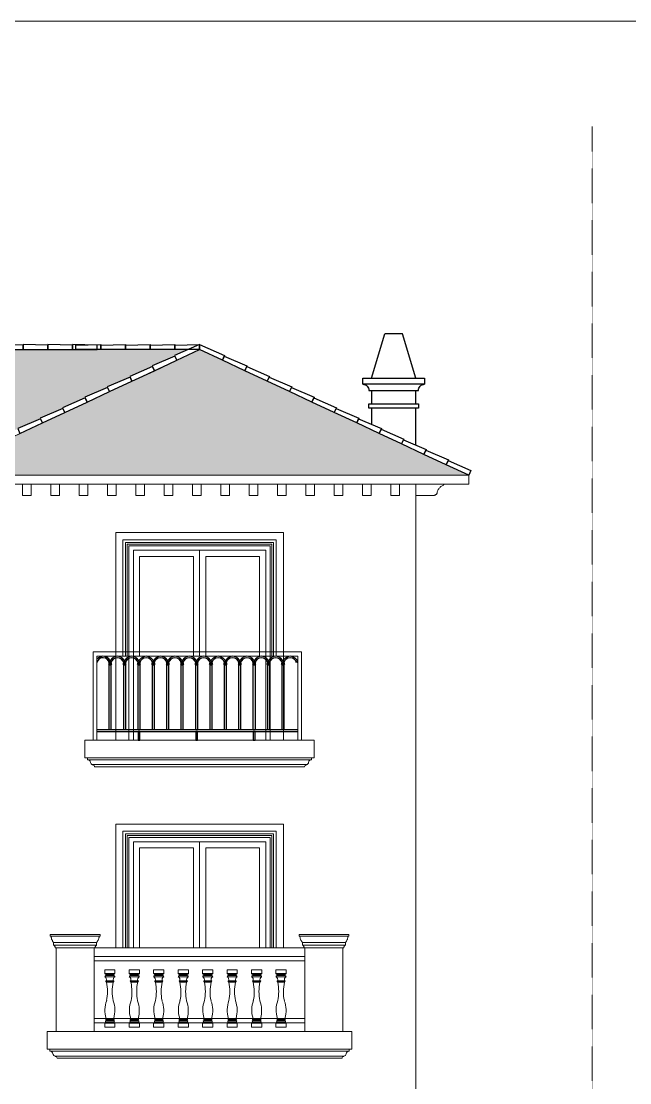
# Model space of a CAD drawing. Header units: millimetres. Extents: x 33748 to 451939, y -263262 to 62681.
# Drawn here: x 353805 to 360701, y -184127 to -172108 of the extents above; entities that cross this region are included whole.
import ezdxf

# ---------------------------------------------------------------- set-up
doc = ezdxf.new("R2010")
doc.units = ezdxf.units.MM
doc.linetypes.add('CENTER', pattern=[50.8, 31.75, -6.35, 6.35, -6.35])
doc.linetypes.add('HIDDEN', pattern=[0.375, 0.25, -0.125])
doc.layers.get('Defpoints').update_dxf_attribs({"color": 202, "lineweight": 13})
for name, color, linetype, lineweight in [('-DOOR', 137, 'Continuous', 9), ('-LINE1', 7, 'Continuous', 18), ('-RANH GIOI KHU DAT', 12, 'CENTER', 18), ('-WALL', 4, 'Continuous', 35)]:
    doc.layers.add(name, color=color, linetype=linetype, lineweight=lineweight)
for name, color, linetype in [('-HATCH CONCRETE', 54, 'Continuous'), ('1-NETMANH', 8, 'Continuous'), ('13. NET HATCH', 252, 'Continuous'), ('SOLO', 7, 'Continuous')]:
    doc.layers.add(name, color=color, linetype=linetype)

# ---------------------------------------------------------------- blocks, each defined once
blk = doc.blocks.new('cot lan can')
blk.add_line((-67, 1080), (-57, 1080))
for points in [[(-67, 1080), (-67, 1100), (497, 1100), (497, 1080), (-67, 1080)], [(-29, 1010), (-33, 1015), (-36, 1020), (-40, 1025), (-43, 1031), (-46, 1036), (-49, 1042), (-51, 1048), (-53, 1055), (-54, 1061), (-56, 1067), (-57, 1074), (-57, 1080)], [(-29, 980), (-29, 1010), (459, 1010), (459, 980)], [(-11, 956), (-12, 959), (-13, 962), (-14, 965), (-16, 967), (-18, 970), (-18, 971), (-19, 972), (-22, 974), (-24, 976), (-26, 978), (-29, 980), (459, 980), (456, 978), (454, 976), (452, 974), (449, 972), (448, 970), (446, 967), (444, 965), (443, 962), (442, 959), (441, 956), (440, 953), (440, 950), (430, 950)], [(487, 1080), (487, 1074), (486, 1067), (484, 1061), (483, 1055), (481, 1048), (479, 1042), (476, 1036), (473, 1031), (470, 1025), (466, 1020), (463, 1015), (459, 1010)], [(0, 950), (-10, 950), (-10, 953), (-11, 956)]]:
    blk.add_lwpolyline(points)
blk.add_lwpolyline([(430, 950), (430, 0), (0, 0), (0, 950)], close=True)
blk = doc.blocks.new('*U1083')
at = {"layer": '-LINE1', "lineweight": 20}
for p, q in [((97, 610), (97, 650)), ((163, 610), (97, 610)), ((163, 610), (213, 610)), ((163, 570), (99, 570)), ((163, 600), (113, 600)), ((114, 600), (114, 597)), ((163, 597), (115, 597)), ((163, 589), (115, 589)), ((115, 589), (115, 586)), ((163, 586), (115, 586)), ((163, 526), (115, 526)), ((163, 514), (115, 514)), ((163, 510), (117, 510)), ((163, 600), (197, 600)), ((163, 597), (195, 597)), ((163, 589), (195, 589)), ((163, 586), (195, 586)), ((163, 570), (211, 570)), ((163, 526), (195, 526)), ((163, 514), (195, 514)), ((163, 510), (193, 510)), ((195, 589), (195, 586)), ((196, 600), (196, 597)), ((213, 46), (97, 46)), ((97, 0), (97, 46)), ((97, 0), (163, 0)), ((199, 100), (113, 100)), ((199, 92), (113, 92)), ((199, 84), (113, 84)), ((199, 76), (113, 76)), ((199, 60), (113, 60)), ((197, 56), (113, 56)), ((114, 60), (114, 56)), ((163, 0), (213, 0)), ((196, 60), (196, 56)), ((213, 0), (213, 46))]:
    blk.add_line(p, q, dxfattribs=at)
blk.add_lwpolyline([(97, 650), (213, 650), (213, 610)], dxfattribs=at)
for centre, radius, start, end in [((113, 617), 16.8, 203.9086, 272.0806), ((197, 617), 16.8, 267.9194, 336.0914), ((115, 570), 16, 81.516, 180), ((82, 539), 35, 337.9632, 62.003), ((115, 520), 6, 90, 270), ((115, 593), 4, 90, 270), ((119, 514), 4.08, 175.0475, 243.2552), ((-385, 403), 513, 348.5544, 12.0648), ((695, 403), 513, 167.9352, 191.4456), ((195, 570), 16, 0, 98.484), ((228, 539), 35, 117.997, 202.0368), ((191, 514), 4.08, 296.7448, 4.9525), ((195, 593), 4, 270, 90), ((195, 520), 6, 270, 90), ((395, 194), 296, 158.7895, 198.3553), ((-102, 190), 314, 343.3311, 20.6654), ((114, 38), 18.6, 91.4666, 152.5442), ((113, 68), 8, 90, 270), ((113, 88), 4, 90, 270), ((113, 96), 4, 270, 90), ((113, 80), 4, 270, 90), ((199, 96), 4, 90, 270), ((199, 80), 4, 90, 270), ((196, 38), 18.6, 27.4558, 88.5334), ((199, 88), 4, 270, 90), ((199, 68), 8, 270, 90)]:
    blk.add_arc(centre, radius, start, end, dxfattribs=at)
blk = doc.blocks.new('*U1084')
at = {"layer": '-WALL', "color": 0, "linetype": 'ByBlock', "lineweight": -2}
for p in [(285633, 32771), (285910, 32771), (286187, 32771), (286465, 32771), (286742, 32771), (287019, 32771), (287296, 32771), (287573, 32771)]:
    blk.add_blockref('*U1083', p, dxfattribs=at)

msp = doc.modelspace()

# ---------------------------------------------------------------- hatches: boundary and pattern name
at = {"layer": '13. NET HATCH'}
h = msp.add_hatch(dxfattribs=at)
h.set_pattern_fill('N-ONG-01', color=256, scale=200)
h.set_pattern_definition([(274.9697, (352765.325, -177048.496), (-199.998261, 2400.00021), [184.6944, -4432.664]), (180, (352781.33, -177232.5), (-200, -200), [16, -184]), (0, (352581.33, -177248.5), (200, 200), [56, -144]), (90, (352637.33, -177248.5), (-200, 200), [20, -180]), (270, (352765.33, -177228.5), (200, -200), [20, -180]), (0, (352765.33, -177248.5), (200, 200), [16, -184]), (0, (352581.33, -177232.5), (200, 200), [40, -160]), (85.0303, (352621.325, -177232.496), (199.998261, 2400.00021), [184.6944, -4432.664]), (52.6961, (352621.325, -177222.496), (-2599.997178, -3400.002148), [52.8016, -5227.35]), (18.4349, (352653.325, -177180.496), (400.0001, 199.9997), [50.5964, -581.859]), (341.5651, (352701.325, -177164.496), (-400.0001, 199.9997), [50.5964, -581.859]), (307.3039, (352749.325, -177180.496), (2599.997178, -3400.002148), [52.8016, -5227.35]), (20.2249, (352663.325, -177194.496), (-2199.999453, -800.001667), [40.497, -4009.1944]), (339.7751, (352701.325, -177180.496), (2199.999453, -800.001667), [40.497, -4009.1944]), (307.4054, (352739.325, -177194.496), (2000.00199, -2599.998493), [42.802, -4237.385]), (52.5946, (352637.325, -177228.496), (-2000.00199, -2599.998493), [42.802, -4237.385])])
h.paths.add_polyline_path([(352775.5, -177248.5), (352758.5, -177190.9), (355683.2, -175829.3), (351025, -175826.3), (347975.1, -177248.5)])
h = msp.add_hatch(dxfattribs=at)
h.set_pattern_fill('N-ONG-01', color=256, scale=200)
h.set_pattern_definition([(274.9697, (354119.64, -177048.496), (-199.998261, 2400.00021), [184.6944, -4432.664]), (180, (354135.64, -177232.5), (-200, -200), [16, -184]), (0, (353935.64, -177248.5), (200, 200), [56, -144]), (90, (353991.64, -177248.5), (-200, 200), [20, -180]), (270, (354119.64, -177228.5), (200, -200), [20, -180]), (0, (354119.64, -177248.5), (200, 200), [16, -184]), (0, (353935.64, -177232.5), (200, 200), [40, -160]), (85.0303, (353975.64, -177232.496), (199.998261, 2400.00021), [184.6944, -4432.664]), (52.6961, (353975.64, -177222.496), (-2599.997178, -3400.002148), [52.8016, -5227.35]), (18.4349, (354007.64, -177180.496), (400.0001, 199.9997), [50.5964, -581.859]), (341.5651, (354055.64, -177164.496), (-400.0001, 199.9997), [50.5964, -581.859]), (307.3039, (354103.64, -177180.496), (2599.997178, -3400.002148), [52.8016, -5227.35]), (20.2249, (354017.64, -177194.496), (-2199.999453, -800.001667), [40.497, -4009.1944]), (339.7751, (354055.64, -177180.496), (2199.999453, -800.001667), [40.497, -4009.1944]), (307.4054, (354093.64, -177194.496), (2000.00199, -2599.998493), [42.802, -4237.385]), (52.5946, (353991.64, -177228.496), (-2000.00199, -2599.998493), [42.802, -4237.385])])
h.paths.add_polyline_path([(352775.5, -177248.5), (355825.3, -175826.3), (358875.1, -177248.5)])

# ---------------------------------------------------------------- linework, layer by layer
at = {"layer": '-DOOR', "lineweight": 9}
for points in [[(355075.5, -180248.5), (355075.5, -178098.5), (356575.1, -178098.5), (356575.1, -180248.5)], [(355825.3, -178098.5), (355825.3, -179298.5)], [(355145.5, -179298.5), (355145.5, -178168.5), (355755.3, -178168.5), (355755.3, -179298.5)], [(355895.3, -179298.5), (355895.3, -178168.5), (356505.1, -178168.5), (356505.1, -179298.5)], [(355075.5, -182598.5), (355075.5, -181398.5), (356575.1, -181398.5), (356575.1, -182598.5)], [(355145.5, -182598.5), (355145.5, -181468.5), (355755.3, -181468.5), (355755.3, -182598.5)], [(355825.3, -181398.5), (355825.3, -182598.5)], [(355895.3, -182598.5), (355895.3, -181468.5), (356505.1, -181468.5), (356505.1, -182598.5)]]:
    msp.add_lwpolyline(points, dxfattribs=at)
at = {"layer": '-HATCH CONCRETE'}
for points in [[(353825, -175826.3), (353825, -175774.3), (353545, -175766.3), (353545, -175826.3)], [(354105, -175826.3), (354105, -175774.3), (353825, -175766.3), (353825, -175826.3)], [(354385, -175826.3), (354385, -175774.3), (354105, -175766.3), (354105, -175826.3)], [(354665, -175826.3), (354665, -175774.3), (354385, -175766.3), (354385, -175826.3)], [(354425.3, -175826.3), (354425.3, -175774.3), (354705.3, -175766.3), (354705.3, -175826.3)], [(354705.3, -175826.3), (354705.3, -175774.3), (354985.3, -175766.3), (354985.3, -175826.3)], [(354985.3, -175826.3), (354985.3, -175774.3), (355265.3, -175766.3), (355265.3, -175826.3)], [(355265.3, -175826.3), (355265.3, -175774.3), (355545.3, -175766.3), (355545.3, -175826.3)], [(355825.3, -175826.3), (355825.3, -175767.2), (355541, -175891.4), (355566.9, -175946.8)], [(355545.3, -175826.3), (355545.3, -175774.3), (355825.3, -175766.3), (355825.3, -175826.3)], [(355825.3, -175826.3), (355825.3, -175767.2), (356109.6, -175891.4), (356083.7, -175946.8)], [(355566.9, -175946.8), (355544.9, -175899.7), (355287.8, -176010.8), (355313.1, -176065.2)], [(356083.7, -175946.8), (356105.7, -175899.7), (356362.8, -176010.8), (356337.5, -176065.2)], [(355313.1, -176065.2), (355291.2, -176018), (355034, -176129.1), (355059.4, -176183.5)], [(356337.5, -176065.2), (356359.5, -176018), (356616.6, -176129.1), (356591.2, -176183.5)], [(355059.4, -176183.5), (355037.4, -176136.4), (354780.2, -176247.5), (354805.6, -176301.8)], [(356591.2, -176183.5), (356613.2, -176136.4), (356870.4, -176247.5), (356845, -176301.8)], [(354805.6, -176301.8), (354783.6, -176254.7), (354526.5, -176365.8), (354551.8, -176420.2)], [(356845, -176301.8), (356867, -176254.7), (357124.1, -176365.8), (357098.8, -176420.2)], [(354551.8, -176420.2), (354529.9, -176373), (354272.7, -176484.1), (354298.1, -176538.5)], [(357098.8, -176420.2), (357120.8, -176373), (357377.9, -176484.1), (357352.5, -176538.5)], [(354298.1, -176538.5), (354276.1, -176491.4), (354018.9, -176602.5), (354044.3, -176656.8)], [(357352.5, -176538.5), (357374.5, -176491.4), (357631.7, -176602.5), (357606.3, -176656.8)], [(354044.3, -176656.8), (354022.3, -176609.7), (353765.2, -176720.8), (353790.5, -176775.2)], [(357606.3, -176656.8), (357628.3, -176609.7), (357885.4, -176720.8), (357860.1, -176775.2)], [(357860.1, -176775.2), (357882.1, -176728), (358139.2, -176839.1), (358113.8, -176893.5)], [(358113.8, -176893.5), (358135.8, -176846.4), (358393, -176957.4), (358367.6, -177011.8)], [(358367.6, -177011.8), (358389.6, -176964.7), (358646.7, -177075.8), (358621.4, -177130.2)], [(358621.4, -177130.2), (358643.4, -177083), (358900.5, -177194.1), (358875.1, -177248.5)]]:
    msp.add_lwpolyline(points, close=True, dxfattribs=at)
at = {"layer": '-LINE1'}
for p, q in [((355825.3, -175826.3), (351025, -175826.3)), ((352775.5, -177248.5), (355825.3, -175826.3)), ((358875.1, -177248.5), (355825.3, -175826.3)), ((347975.1, -177248.5), (358875.1, -177248.5)), ((358875.1, -177348.5), (358875.1, -177248.5)), ((347975.1, -177348.5), (358875.1, -177348.5)), ((358275.1, -187898.5), (358275.1, -177348.5)), ((354620.5, -179248.5), (356980.5, -179248.5)), ((354620.5, -180248.5), (354620.5, -179248.5)), ((354660.5, -179298.5), (356940.5, -179298.5)), ((354660.5, -180248.5), (354660.5, -179298.5)), ((356940.5, -180248.5), (356940.5, -179298.5)), ((356980.5, -180248.5), (356980.5, -179248.5))]:
    msp.add_line(p, q, dxfattribs=at)
at = {"layer": '-LINE1', "lineweight": 20}
for p, q in [((354525.3, -180248.5), (357125.3, -180248.5)), ((354525.3, -180448.5), (354525.3, -180248.5)), ((357125.3, -180448.5), (357125.3, -180248.5)), ((354525.3, -180448.5), (357125.3, -180448.5)), ((354555.3, -180448.5), (354555.3, -180469.3)), ((357095.3, -180448.5), (357095.3, -180469.3)), ((354635.3, -180548.5), (357015.3, -180548.5)), ((354100.5, -183748.5), (354100.5, -183548.5)), ((354100.5, -183548.5), (357550.1, -183548.5)), ((357550.1, -183548.5), (357550.1, -183748.5)), ((354100.5, -183748.5), (357550.1, -183748.5)), ((354130.5, -183748.5), (354130.5, -183769.3)), ((357520.1, -183748.5), (357520.1, -183769.3)), ((354210.5, -183848.5), (357440.1, -183848.5))]:
    msp.add_line(p, q, dxfattribs=at)
at = {"layer": '-LINE1'}
for points in [[(352775.5, -177248.5), (355825.3, -175826.3), (358875.1, -177248.5)], [(353918.6, -177476.5), (353918.6, -177348.5), (353818.6, -177348.5), (353818.6, -177476.5)], [(354239.7, -177476.5), (354239.7, -177348.5), (354139.7, -177348.5), (354139.7, -177476.5)], [(354560.7, -177476.5), (354560.7, -177348.5), (354460.7, -177348.5), (354460.7, -177476.5)], [(354881.7, -177476.5), (354881.7, -177348.5), (354781.7, -177348.5), (354781.7, -177476.5)], [(355202.8, -177476.5), (355202.8, -177348.5), (355102.8, -177348.5), (355102.8, -177476.5)], [(355523.8, -177476.5), (355523.8, -177348.5), (355423.8, -177348.5), (355423.8, -177476.5)], [(355844.8, -177476.5), (355844.8, -177348.5), (355744.8, -177348.5), (355744.8, -177476.5)], [(356165.9, -177476.5), (356165.9, -177348.5), (356065.9, -177348.5), (356065.9, -177476.5)], [(356486.9, -177476.5), (356486.9, -177348.5), (356386.9, -177348.5), (356386.9, -177476.5)], [(356808, -177476.5), (356808, -177348.5), (356708, -177348.5), (356708, -177476.5)], [(357129, -177476.5), (357129, -177348.5), (357029, -177348.5), (357029, -177476.5)], [(357450, -177476.5), (357450, -177348.5), (357350, -177348.5), (357350, -177476.5)], [(357771.1, -177476.5), (357771.1, -177348.5), (357671.1, -177348.5), (357671.1, -177476.5)], [(358092.1, -177476.5), (358092.1, -177348.5), (357992.1, -177348.5), (357992.1, -177476.5)], [(358488.4, -177475.5), (358492.7, -177474.2), (358496.7, -177472.5), (358500.6, -177470.4), (358504.2, -177467.8), (358507.4, -177464.8), (358510.3, -177461.4), (358512.9, -177457.8), (358514.9, -177453.9), (358516.5, -177449.8), (358517.7, -177445.5), (358519.9, -177436.5), (358522.8, -177427.8), (358526.4, -177419.4), (358530.7, -177411.2), (358535.6, -177403.4), (358541.2, -177396.1), (358547.3, -177389.2), (358553.9, -177382.8), (358561, -177377), (358568.6, -177371.8), (358576.6, -177367.1), (358584.9, -177363.2), (358586.3, -177362.5), (358587.6, -177361.7), (358588.9, -177360.8), (358590.1, -177359.7), (358591.1, -177358.6), (358592.1, -177357.3), (358592.9, -177356), (358593.7, -177354.6), (358594.2, -177353.1), (358594.7, -177351.6), (358595, -177350.1), (358595.1, -177348.5), (358275.1, -177348.5), (358275.1, -177476.5), (358276.2, -177476.5), (358479.6, -177476.5), (358484, -177476.2)]]:
    msp.add_lwpolyline(points, close=True, dxfattribs=at)
at = {"layer": '-LINE1', "lineweight": 20}
for points in [[(354875.5, -180248.5), (354875.5, -177898.5), (356775.1, -177898.5), (356775.1, -180248.5)], [(355025.5, -180248.5), (355025.5, -178048.5), (356625.1, -178048.5), (356625.1, -180248.5)], [(354615.9, -180524.6), (354615.9, -180530.9)], [(357034.7, -180524.6), (357034.7, -180530.9)], [(354875.5, -182598.5), (354875.5, -181198.5), (356775.1, -181198.5), (356775.1, -182598.5)], [(355025.5, -182598.5), (355025.5, -181348.5), (356625.1, -181348.5), (356625.1, -182598.5)], [(354630.5, -182598.5), (357020.1, -182598.5)], [(354630.5, -182698.5), (357020.1, -182698.5)], [(354630.5, -182748.5), (357020.1, -182748.5)], [(354630.5, -183398.5), (357020.1, -183398.5)], [(354630.5, -183448.5), (357020.1, -183448.5)], [(354191.1, -183824.6), (354191.1, -183830.9)], [(357459.5, -183824.6), (357459.5, -183830.9)]]:
    msp.add_lwpolyline(points, dxfattribs=at)
for centre, radius, start, end in [((354555.7, -180502.5), 33.3, 5.47259, 90.67911), ((354618.2, -180495), 29.8, 188.48378, 265.49102), ((354618, -180548), 17.3, 358.39355, 97.04259), ((357032.6, -180548), 17.3, 82.95741, 181.60645), ((357032.4, -180495), 29.8, 274.50898, 351.51622), ((357094.9, -180502.5), 33.3, 89.32089, 174.52741), ((354130.9, -183802.5), 33.3, 5.47259, 90.67911), ((357519.7, -183802.5), 33.3, 89.32089, 174.52741), ((354193.4, -183795), 29.8, 188.48378, 265.49102), ((354193.2, -183848), 17.3, 358.39355, 97.04259), ((357457.4, -183848), 17.3, 82.95741, 181.60645), ((357457.2, -183795), 29.8, 274.50898, 351.51622)]:
    msp.add_arc(centre, radius, start, end, dxfattribs=at)
at = {"layer": '-RANH GIOI KHU DAT', "linetype": 'HIDDEN', "ltscale": 10}
msp.add_lwpolyline([(360275.1, -173301), (360275.1, -190434.8)], dxfattribs=at)
at = {"layer": '1-NETMANH', "lineweight": 20}
for p, q in [((354955.5, -177978.5), (356695.1, -177978.5)), ((354955.5, -177978.5), (354955.5, -179298.5)), ((356695.1, -177978.5), (356695.1, -179298.5)), ((354985.5, -178008.5), (356665.1, -178008.5)), ((354985.5, -178008.5), (354985.5, -179298.5)), ((355005.5, -178028.5), (356645.1, -178028.5)), ((355005.5, -178028.5), (355005.5, -179298.5)), ((356645.1, -178028.5), (356645.1, -179298.5)), ((356665.1, -178008.5), (356665.1, -179298.5)), ((354955.5, -181278.5), (356695.1, -181278.5)), ((354955.5, -181278.5), (354955.5, -182598.5)), ((354985.5, -181308.5), (356665.1, -181308.5)), ((354985.5, -181308.5), (354985.5, -182598.5)), ((355005.5, -181328.5), (356645.1, -181328.5)), ((355005.5, -181328.5), (355005.5, -182598.5)), ((356645.1, -181328.5), (356645.1, -182598.5)), ((356665.1, -181308.5), (356665.1, -182598.5)), ((356695.1, -181278.5), (356695.1, -182598.5))]:
    msp.add_line(p, q, dxfattribs=at)
for points in [[(354555.3, -180469.3), (357095.3, -180469.3)], [(354615.9, -180524.6), (357034.7, -180524.6)], [(354130.5, -183769.3), (357520.1, -183769.3)], [(354191.1, -183824.6), (357459.5, -183824.6)]]:
    msp.add_lwpolyline(points, dxfattribs=at)
at = {"layer": '13. NET HATCH'}
for p, q in [((354801.1, -179378.3), (354792.8, -179383.4)), ((354792.8, -179383.4), (354792.8, -179385.4)), ((354802.7, -179383.4), (354792.8, -179383.4)), ((354792.8, -179385.4), (354801.1, -179390.4)), ((354802.7, -179385.4), (354792.8, -179385.4)), ((354798.7, -179374.3), (354798.7, -179376.3)), ((354798.7, -179374.3), (354802.7, -179374.3)), ((354798.7, -179376.3), (354801.1, -179376.3)), ((354798.7, -179392.4), (354798.7, -179394.4)), ((354798.7, -179392.4), (354801.1, -179392.4)), ((354798.7, -179394.4), (354802.6, -179394.4)), ((354801.1, -179376.3), (354801.1, -179378.3)), ((354801.1, -179376.3), (354802.7, -179376.3)), ((354801.1, -179378.3), (354823.4, -179378.3)), ((354801.1, -179390.4), (354801.1, -179392.4)), ((354801.1, -179390.4), (354823.4, -179390.4)), ((354801.1, -179392.4), (354802.6, -179392.4)), ((354821.9, -179392.4), (354802.6, -179392.4)), ((354802.7, -180128.5), (354802.6, -179394.4)), ((354802.6, -179394.4), (354821.9, -179394.4)), ((354802.7, -179374.3), (354821.9, -179374.3)), ((354821.9, -179376.3), (354802.7, -179376.3)), ((354802.7, -179385.4), (354802.7, -179383.4)), ((354802.7, -179383.4), (354821.9, -179383.4)), ((354802.7, -179385.4), (354821.9, -179385.4)), ((354821.9, -179374.3), (354825.8, -179374.3)), ((354821.9, -179376.3), (354823.4, -179376.3)), ((354821.9, -179383.4), (354821.9, -179385.4)), ((354821.9, -179383.4), (354831.7, -179383.4)), ((354821.9, -179385.4), (354831.7, -179385.4)), ((354821.9, -179392.4), (354823.4, -179392.4)), ((354821.9, -179394.4), (354821.9, -180128.5)), ((354821.9, -179394.4), (354825.8, -179394.4)), ((354823.4, -179378.3), (354823.4, -179376.3)), ((354823.4, -179376.3), (354825.8, -179376.3)), ((354831.7, -179383.4), (354823.4, -179378.3)), ((354823.4, -179390.4), (354831.7, -179385.4)), ((354823.4, -179392.4), (354823.4, -179390.4)), ((354823.4, -179392.4), (354825.8, -179392.4)), ((354825.8, -179376.3), (354825.8, -179374.3)), ((354825.8, -179394.4), (354825.8, -179392.4)), ((354831.7, -179385.4), (354831.7, -179383.4)), ((354964.3, -179378.3), (354956, -179383.4)), ((354956, -179383.4), (354956, -179385.4)), ((354965.9, -179383.4), (354956, -179383.4)), ((354956, -179385.4), (354964.3, -179390.4)), ((354965.9, -179385.4), (354956, -179385.4)), ((354961.9, -179374.3), (354961.9, -179376.3)), ((354961.9, -179374.3), (354965.9, -179374.3)), ((354961.9, -179376.3), (354964.3, -179376.3)), ((354961.9, -179392.4), (354961.9, -179394.4)), ((354961.9, -179392.4), (354964.3, -179392.4)), ((354961.9, -179394.4), (354965.8, -179394.4)), ((354964.3, -179376.3), (354964.3, -179378.3)), ((354964.3, -179376.3), (354965.9, -179376.3)), ((354964.3, -179378.3), (354986.6, -179378.3)), ((354964.3, -179390.4), (354964.3, -179392.4)), ((354964.3, -179390.4), (354986.6, -179390.4)), ((354964.3, -179392.4), (354965.8, -179392.4)), ((354985.1, -179392.4), (354965.8, -179392.4)), ((354965.9, -180128.5), (354965.8, -179394.4)), ((354965.8, -179394.4), (354985.1, -179394.4)), ((354965.9, -179374.3), (354985.1, -179374.3)), ((354985.1, -179376.3), (354965.9, -179376.3)), ((354965.9, -179385.4), (354965.9, -179383.4)), ((354965.9, -179383.4), (354985.1, -179383.4)), ((354965.9, -179385.4), (354985.1, -179385.4)), ((354985.1, -179374.3), (354989, -179374.3)), ((354985.1, -179376.3), (354986.6, -179376.3)), ((354985.1, -179383.4), (354985.1, -179385.4)), ((354985.1, -179383.4), (354994.9, -179383.4)), ((354985.1, -179385.4), (354994.9, -179385.4)), ((354985.1, -179392.4), (354986.6, -179392.4)), ((354985.1, -179394.4), (354985.1, -180128.5)), ((354985.1, -179394.4), (354989, -179394.4)), ((354986.6, -179378.3), (354986.6, -179376.3)), ((354986.6, -179376.3), (354989, -179376.3)), ((354994.9, -179383.4), (354986.6, -179378.3)), ((354986.6, -179390.4), (354994.9, -179385.4)), ((354986.6, -179392.4), (354986.6, -179390.4)), ((354986.6, -179392.4), (354989, -179392.4)), ((354989, -179376.3), (354989, -179374.3)), ((354989, -179394.4), (354989, -179392.4)), ((354994.9, -179385.4), (354994.9, -179383.4)), ((355127.5, -179378.3), (355119.2, -179383.3)), ((355119.2, -179383.3), (355119.2, -179385.3)), ((355129.1, -179383.3), (355119.2, -179383.3)), ((355119.2, -179385.3), (355127.5, -179390.4)), ((355129.1, -179385.3), (355119.2, -179385.3)), ((355125.1, -179374.3), (355125.1, -179376.3)), ((355125.1, -179374.3), (355129.1, -179374.3)), ((355125.1, -179376.3), (355127.5, -179376.3)), ((355125.1, -179392.4), (355125.1, -179394.4)), ((355125.1, -179392.4), (355127.5, -179392.4)), ((355125.1, -179394.4), (355129, -179394.4)), ((355127.5, -179376.3), (355127.5, -179378.3)), ((355127.5, -179376.3), (355129.1, -179376.3)), ((355127.5, -179378.3), (355149.8, -179378.3)), ((355127.5, -179390.4), (355127.5, -179392.4)), ((355127.5, -179390.4), (355149.8, -179390.4)), ((355127.5, -179392.4), (355129, -179392.4)), ((355148.3, -179392.4), (355129, -179392.4)), ((355129.1, -180128.5), (355129, -179394.4)), ((355129, -179394.4), (355148.3, -179394.4)), ((355129.1, -179374.3), (355148.3, -179374.3)), ((355148.3, -179376.3), (355129.1, -179376.3)), ((355129.1, -179385.3), (355129.1, -179383.3)), ((355129.1, -179383.3), (355148.3, -179383.3)), ((355129.1, -179385.3), (355148.3, -179385.3)), ((355148.3, -179374.3), (355152.2, -179374.3)), ((355148.3, -179376.3), (355149.8, -179376.3)), ((355148.3, -179383.3), (355148.3, -179385.3)), ((355148.3, -179383.3), (355158.1, -179383.3)), ((355148.3, -179385.3), (355158.1, -179385.3)), ((355148.3, -179392.4), (355149.8, -179392.4)), ((355148.3, -179394.4), (355148.3, -180128.5)), ((355148.3, -179394.4), (355152.2, -179394.4)), ((355149.8, -179378.3), (355149.8, -179376.3)), ((355149.8, -179376.3), (355152.2, -179376.3)), ((355158.1, -179383.3), (355149.8, -179378.3)), ((355149.8, -179390.4), (355158.1, -179385.3)), ((355149.8, -179392.4), (355149.8, -179390.4)), ((355149.8, -179392.4), (355152.2, -179392.4)), ((355152.2, -179376.3), (355152.2, -179374.3)), ((355152.2, -179394.4), (355152.2, -179392.4)), ((355158.1, -179385.3), (355158.1, -179383.3)), ((355290.7, -179378.3), (355282.4, -179383.3)), ((355282.4, -179383.3), (355282.4, -179385.3)), ((355292.3, -179383.3), (355282.4, -179383.3)), ((355282.4, -179385.3), (355290.7, -179390.4)), ((355292.3, -179385.3), (355282.4, -179385.3)), ((355288.3, -179374.3), (355288.3, -179376.3)), ((355288.3, -179374.3), (355292.3, -179374.3)), ((355288.3, -179376.3), (355290.7, -179376.3)), ((355288.3, -179392.4), (355288.3, -179394.4)), ((355288.3, -179392.4), (355290.7, -179392.4)), ((355288.3, -179394.4), (355292.2, -179394.4)), ((355290.7, -179376.3), (355290.7, -179378.3)), ((355290.7, -179376.3), (355292.3, -179376.3)), ((355290.7, -179378.3), (355313, -179378.3)), ((355290.7, -179390.4), (355290.7, -179392.4)), ((355290.7, -179390.4), (355313, -179390.4)), ((355290.7, -179392.4), (355292.2, -179392.4)), ((355311.5, -179392.4), (355292.2, -179392.4)), ((355292.3, -180128.5), (355292.2, -179394.4)), ((355292.2, -179394.4), (355311.5, -179394.4)), ((355292.3, -179374.3), (355311.5, -179374.3)), ((355311.5, -179376.3), (355292.3, -179376.3)), ((355292.3, -179385.3), (355292.3, -179383.3)), ((355292.3, -179383.3), (355311.5, -179383.3)), ((355292.3, -179385.3), (355311.5, -179385.3)), ((355311.5, -179374.3), (355315.4, -179374.3)), ((355311.5, -179376.3), (355313, -179376.3)), ((355311.5, -179383.3), (355311.5, -179385.3)), ((355311.5, -179383.3), (355321.3, -179383.3)), ((355311.5, -179385.3), (355321.3, -179385.3)), ((355311.5, -179392.4), (355313, -179392.4)), ((355311.5, -179394.4), (355311.5, -180128.5)), ((355311.5, -179394.4), (355315.4, -179394.4)), ((355313, -179378.3), (355313, -179376.3)), ((355313, -179376.3), (355315.4, -179376.3)), ((355321.3, -179383.3), (355313, -179378.3)), ((355313, -179390.4), (355321.3, -179385.3)), ((355313, -179392.4), (355313, -179390.4)), ((355313, -179392.4), (355315.4, -179392.4)), ((355315.4, -179376.3), (355315.4, -179374.3)), ((355315.4, -179394.4), (355315.4, -179392.4)), ((355321.3, -179385.3), (355321.3, -179383.3)), ((355453.9, -179378.3), (355445.6, -179383.3)), ((355445.6, -179383.3), (355445.6, -179385.3)), ((355455.5, -179383.3), (355445.6, -179383.3)), ((355445.6, -179385.3), (355453.9, -179390.4)), ((355455.5, -179385.3), (355445.6, -179385.3)), ((355451.5, -179374.3), (355451.5, -179376.3)), ((355451.5, -179374.3), (355455.5, -179374.3)), ((355451.5, -179376.3), (355453.9, -179376.3)), ((355451.5, -179392.4), (355451.5, -179394.4)), ((355451.5, -179392.4), (355453.9, -179392.4)), ((355451.5, -179394.4), (355455.4, -179394.4)), ((355453.9, -179376.3), (355453.9, -179378.3)), ((355453.9, -179376.3), (355455.5, -179376.3)), ((355453.9, -179378.3), (355476.2, -179378.3)), ((355453.9, -179390.4), (355453.9, -179392.4)), ((355453.9, -179390.4), (355476.2, -179390.4)), ((355453.9, -179392.4), (355455.4, -179392.4)), ((355474.7, -179392.4), (355455.4, -179392.4)), ((355455.5, -180128.5), (355455.4, -179394.4)), ((355455.4, -179394.4), (355474.7, -179394.4)), ((355455.5, -179374.3), (355474.7, -179374.3)), ((355474.7, -179376.3), (355455.5, -179376.3)), ((355455.5, -179385.3), (355455.5, -179383.3)), ((355455.5, -179383.3), (355474.7, -179383.3)), ((355455.5, -179385.3), (355474.7, -179385.3)), ((355474.7, -179374.3), (355478.6, -179374.3)), ((355474.7, -179376.3), (355476.2, -179376.3)), ((355474.7, -179383.3), (355474.7, -179385.3)), ((355474.7, -179383.3), (355484.5, -179383.3)), ((355474.7, -179385.3), (355484.5, -179385.3)), ((355474.7, -179392.4), (355476.2, -179392.4)), ((355474.7, -179394.4), (355474.7, -180128.5)), ((355474.7, -179394.4), (355478.6, -179394.4)), ((355476.2, -179378.3), (355476.2, -179376.3)), ((355476.2, -179376.3), (355478.6, -179376.3)), ((355484.5, -179383.3), (355476.2, -179378.3)), ((355476.2, -179390.4), (355484.5, -179385.3)), ((355476.2, -179392.4), (355476.2, -179390.4)), ((355476.2, -179392.4), (355478.6, -179392.4)), ((355478.6, -179376.3), (355478.6, -179374.3)), ((355478.6, -179394.4), (355478.6, -179392.4)), ((355484.5, -179385.3), (355484.5, -179383.3)), ((355617.1, -179378.3), (355608.8, -179383.3)), ((355608.8, -179383.3), (355608.8, -179385.3)), ((355618.7, -179383.3), (355608.8, -179383.3)), ((355608.8, -179385.3), (355617.1, -179390.4)), ((355618.7, -179385.3), (355608.8, -179385.3)), ((355614.7, -179374.3), (355614.7, -179376.3)), ((355614.7, -179374.3), (355618.7, -179374.3)), ((355614.7, -179376.3), (355617.1, -179376.3)), ((355614.7, -179392.4), (355614.7, -179394.4)), ((355614.7, -179392.4), (355617.1, -179392.4)), ((355614.7, -179394.4), (355618.6, -179394.4)), ((355617.1, -179376.3), (355617.1, -179378.3)), ((355617.1, -179376.3), (355618.7, -179376.3)), ((355617.1, -179378.3), (355639.4, -179378.3)), ((355617.1, -179390.4), (355617.1, -179392.4)), ((355617.1, -179390.4), (355639.4, -179390.4)), ((355617.1, -179392.4), (355618.6, -179392.4)), ((355637.9, -179392.4), (355618.6, -179392.4)), ((355618.7, -180128.5), (355618.6, -179394.4)), ((355618.6, -179394.4), (355637.9, -179394.4)), ((355618.7, -179374.3), (355637.9, -179374.3)), ((355637.9, -179376.3), (355618.7, -179376.3)), ((355618.7, -179385.3), (355618.7, -179383.3)), ((355618.7, -179383.3), (355637.9, -179383.3)), ((355618.7, -179385.3), (355637.9, -179385.3)), ((355637.9, -179374.3), (355641.8, -179374.3)), ((355637.9, -179376.3), (355639.4, -179376.3)), ((355637.9, -179383.3), (355637.9, -179385.3)), ((355637.9, -179383.3), (355647.7, -179383.3)), ((355637.9, -179385.3), (355647.7, -179385.3)), ((355637.9, -179392.4), (355639.4, -179392.4)), ((355637.9, -179394.4), (355637.9, -180128.5)), ((355637.9, -179394.4), (355641.8, -179394.4)), ((355639.4, -179378.3), (355639.4, -179376.3)), ((355639.4, -179376.3), (355641.8, -179376.3)), ((355647.7, -179383.3), (355639.4, -179378.3)), ((355639.4, -179390.4), (355647.7, -179385.3)), ((355639.4, -179392.4), (355639.4, -179390.4)), ((355639.4, -179392.4), (355641.8, -179392.4)), ((355641.8, -179376.3), (355641.8, -179374.3)), ((355641.8, -179394.4), (355641.8, -179392.4)), ((355647.7, -179385.3), (355647.7, -179383.3)), ((355780.3, -179378.3), (355772, -179383.3)), ((355772, -179383.3), (355772, -179385.3)), ((355781.9, -179383.3), (355772, -179383.3)), ((355772, -179385.3), (355780.3, -179390.4)), ((355781.9, -179385.3), (355772, -179385.3)), ((355777.9, -179374.3), (355777.9, -179376.3)), ((355777.9, -179374.3), (355781.9, -179374.3)), ((355777.9, -179376.3), (355780.3, -179376.3)), ((355777.9, -179392.4), (355777.9, -179394.4)), ((355777.9, -179392.4), (355780.3, -179392.4)), ((355777.9, -179394.4), (355781.8, -179394.4)), ((355780.3, -179376.3), (355780.3, -179378.3)), ((355780.3, -179376.3), (355781.9, -179376.3)), ((355780.3, -179378.3), (355802.6, -179378.3)), ((355780.3, -179390.4), (355780.3, -179392.4)), ((355780.3, -179390.4), (355802.6, -179390.4)), ((355780.3, -179392.4), (355781.8, -179392.4)), ((355801.1, -179392.4), (355781.8, -179392.4)), ((355781.9, -180128.5), (355781.8, -179394.4)), ((355781.8, -179394.4), (355801.1, -179394.4)), ((355781.9, -179374.3), (355801.1, -179374.3)), ((355801.1, -179376.3), (355781.9, -179376.3)), ((355781.9, -179385.3), (355781.9, -179383.3)), ((355781.9, -179383.3), (355801.1, -179383.3)), ((355781.9, -179385.3), (355801.1, -179385.3)), ((355801.1, -179374.3), (355805, -179374.3)), ((355801.1, -179376.3), (355802.6, -179376.3)), ((355801.1, -179383.3), (355801.1, -179385.3)), ((355801.1, -179383.3), (355810.9, -179383.3)), ((355801.1, -179385.3), (355810.9, -179385.3)), ((355801.1, -179392.4), (355802.6, -179392.4)), ((355801.1, -179394.4), (355801.1, -180128.5)), ((355801.1, -179394.4), (355805, -179394.4)), ((355802.6, -179378.3), (355802.6, -179376.3)), ((355802.6, -179376.3), (355805, -179376.3)), ((355810.9, -179383.3), (355802.6, -179378.3)), ((355802.6, -179390.4), (355810.9, -179385.3)), ((355802.6, -179392.4), (355802.6, -179390.4)), ((355802.6, -179392.4), (355805, -179392.4)), ((355805, -179376.3), (355805, -179374.3)), ((355805, -179394.4), (355805, -179392.4)), ((355810.9, -179385.3), (355810.9, -179383.3)), ((355943.5, -179378.3), (355935.2, -179383.3)), ((355935.2, -179383.3), (355935.2, -179385.3)), ((355945.1, -179383.3), (355935.2, -179383.3)), ((355935.2, -179385.3), (355943.5, -179390.4)), ((355945.1, -179385.3), (355935.2, -179385.3)), ((355941.1, -179374.3), (355941.1, -179376.3)), ((355941.1, -179374.3), (355945.1, -179374.3)), ((355941.1, -179376.3), (355943.5, -179376.3)), ((355941.1, -179392.4), (355941.1, -179394.4)), ((355941.1, -179392.4), (355943.5, -179392.4)), ((355941.1, -179394.4), (355945, -179394.4)), ((355943.5, -179376.3), (355943.5, -179378.3)), ((355943.5, -179376.3), (355945.1, -179376.3)), ((355943.5, -179378.3), (355965.8, -179378.3)), ((355943.5, -179390.4), (355943.5, -179392.4)), ((355943.5, -179390.4), (355965.8, -179390.4)), ((355943.5, -179392.4), (355945, -179392.4)), ((355964.3, -179392.4), (355945, -179392.4)), ((355945.1, -180128.5), (355945, -179394.4)), ((355945, -179394.4), (355964.3, -179394.4)), ((355945.1, -179374.3), (355964.3, -179374.3)), ((355964.3, -179376.3), (355945.1, -179376.3)), ((355945.1, -179385.3), (355945.1, -179383.3)), ((355945.1, -179383.3), (355964.3, -179383.3)), ((355945.1, -179385.3), (355964.3, -179385.3)), ((355964.3, -179374.3), (355968.2, -179374.3)), ((355964.3, -179376.3), (355965.8, -179376.3)), ((355964.3, -179383.3), (355964.3, -179385.3)), ((355964.3, -179383.3), (355974.1, -179383.3)), ((355964.3, -179385.3), (355974.1, -179385.3)), ((355964.3, -179392.4), (355965.8, -179392.4)), ((355964.3, -179394.4), (355964.3, -180128.5)), ((355964.3, -179394.4), (355968.2, -179394.4)), ((355965.8, -179378.3), (355965.8, -179376.3)), ((355965.8, -179376.3), (355968.2, -179376.3)), ((355974.1, -179383.3), (355965.8, -179378.3)), ((355965.8, -179390.4), (355974.1, -179385.3)), ((355965.8, -179392.4), (355965.8, -179390.4)), ((355965.8, -179392.4), (355968.2, -179392.4)), ((355968.2, -179376.3), (355968.2, -179374.3)), ((355968.2, -179394.4), (355968.2, -179392.4)), ((355974.1, -179385.3), (355974.1, -179383.3)), ((356106.7, -179378.3), (356098.4, -179383.3)), ((356098.4, -179383.3), (356098.4, -179385.3)), ((356108.3, -179383.3), (356098.4, -179383.3)), ((356098.4, -179385.3), (356106.7, -179390.4)), ((356108.3, -179385.3), (356098.4, -179385.3)), ((356104.3, -179374.3), (356104.3, -179376.3)), ((356104.3, -179374.3), (356108.3, -179374.3)), ((356104.3, -179376.3), (356106.7, -179376.3)), ((356104.3, -179392.4), (356104.3, -179394.4)), ((356104.3, -179392.4), (356106.7, -179392.4)), ((356104.3, -179394.4), (356108.2, -179394.4)), ((356106.7, -179376.3), (356106.7, -179378.3)), ((356106.7, -179376.3), (356108.3, -179376.3)), ((356106.7, -179378.3), (356129, -179378.3)), ((356106.7, -179390.4), (356106.7, -179392.4)), ((356106.7, -179390.4), (356129, -179390.4)), ((356106.7, -179392.4), (356108.2, -179392.4)), ((356127.5, -179392.4), (356108.2, -179392.4)), ((356108.3, -180128.5), (356108.2, -179394.4)), ((356108.2, -179394.4), (356127.5, -179394.4)), ((356108.3, -179374.3), (356127.5, -179374.3)), ((356127.5, -179376.3), (356108.3, -179376.3)), ((356108.3, -179385.3), (356108.3, -179383.3)), ((356108.3, -179383.3), (356127.5, -179383.3)), ((356108.3, -179385.3), (356127.5, -179385.3)), ((356127.5, -179374.3), (356131.4, -179374.3)), ((356127.5, -179376.3), (356129, -179376.3)), ((356127.5, -179383.3), (356127.5, -179385.3)), ((356127.5, -179383.3), (356137.3, -179383.3)), ((356127.5, -179385.3), (356137.3, -179385.3)), ((356127.5, -179392.4), (356129, -179392.4)), ((356127.5, -179394.4), (356127.5, -180128.5)), ((356127.5, -179394.4), (356131.4, -179394.4)), ((356129, -179378.3), (356129, -179376.3)), ((356129, -179376.3), (356131.4, -179376.3)), ((356137.3, -179383.3), (356129, -179378.3)), ((356129, -179390.4), (356137.3, -179385.3)), ((356129, -179392.4), (356129, -179390.4)), ((356129, -179392.4), (356131.4, -179392.4)), ((356131.4, -179376.3), (356131.4, -179374.3)), ((356131.4, -179394.4), (356131.4, -179392.4)), ((356137.3, -179385.3), (356137.3, -179383.3)), ((356269.9, -179378.3), (356261.6, -179383.3)), ((356261.6, -179383.3), (356261.6, -179385.3)), ((356271.5, -179383.3), (356261.6, -179383.3)), ((356261.6, -179385.3), (356269.9, -179390.4)), ((356271.5, -179385.3), (356261.6, -179385.3)), ((356267.5, -179374.3), (356267.5, -179376.3)), ((356267.5, -179374.3), (356271.5, -179374.3)), ((356267.5, -179376.3), (356269.9, -179376.3)), ((356267.5, -179392.4), (356267.5, -179394.4)), ((356267.5, -179392.4), (356269.9, -179392.4)), ((356267.5, -179394.4), (356271.4, -179394.4)), ((356269.9, -179376.3), (356269.9, -179378.3)), ((356269.9, -179376.3), (356271.5, -179376.3)), ((356269.9, -179378.3), (356292.2, -179378.3)), ((356269.9, -179390.4), (356269.9, -179392.4)), ((356269.9, -179390.4), (356292.2, -179390.4)), ((356269.9, -179392.4), (356271.4, -179392.4)), ((356290.7, -179392.4), (356271.4, -179392.4)), ((356271.5, -180128.5), (356271.4, -179394.4)), ((356271.4, -179394.4), (356290.7, -179394.4)), ((356271.5, -179374.3), (356290.7, -179374.3)), ((356290.7, -179376.3), (356271.5, -179376.3)), ((356271.5, -179385.3), (356271.5, -179383.3)), ((356271.5, -179383.3), (356290.7, -179383.3)), ((356271.5, -179385.3), (356290.7, -179385.3)), ((356290.7, -179374.3), (356294.6, -179374.3)), ((356290.7, -179376.3), (356292.2, -179376.3)), ((356290.7, -179383.3), (356290.7, -179385.3)), ((356290.7, -179383.3), (356300.5, -179383.3)), ((356290.7, -179385.3), (356300.5, -179385.3)), ((356290.7, -179392.4), (356292.2, -179392.4)), ((356290.7, -179394.4), (356290.7, -180128.5)), ((356290.7, -179394.4), (356294.6, -179394.4)), ((356292.2, -179378.3), (356292.2, -179376.3)), ((356292.2, -179376.3), (356294.6, -179376.3)), ((356300.5, -179383.3), (356292.2, -179378.3)), ((356292.2, -179390.4), (356300.5, -179385.3)), ((356292.2, -179392.4), (356292.2, -179390.4)), ((356292.2, -179392.4), (356294.6, -179392.4)), ((356294.6, -179376.3), (356294.6, -179374.3)), ((356294.6, -179394.4), (356294.6, -179392.4)), ((356300.5, -179385.3), (356300.5, -179383.3)), ((356433.1, -179378.3), (356424.8, -179383.3)), ((356424.8, -179383.3), (356424.8, -179385.3)), ((356434.6, -179383.3), (356424.8, -179383.3)), ((356424.8, -179385.3), (356433.1, -179390.4)), ((356434.6, -179385.3), (356424.8, -179385.3)), ((356430.7, -179374.3), (356430.7, -179376.3)), ((356430.7, -179374.3), (356434.6, -179374.3)), ((356430.7, -179376.3), (356433.1, -179376.3)), ((356430.7, -179392.4), (356430.7, -179394.4)), ((356430.7, -179392.4), (356433.1, -179392.4)), ((356430.7, -179394.4), (356434.6, -179394.4)), ((356433.1, -179376.3), (356433.1, -179378.3)), ((356433.1, -179376.3), (356434.6, -179376.3)), ((356433.1, -179378.3), (356455.4, -179378.3)), ((356433.1, -179390.4), (356433.1, -179392.4)), ((356433.1, -179390.4), (356455.4, -179390.4)), ((356433.1, -179392.4), (356434.6, -179392.4)), ((356453.9, -179392.4), (356434.6, -179392.4)), ((356434.6, -180128.5), (356434.6, -179394.4)), ((356434.6, -179394.4), (356453.9, -179394.4)), ((356434.6, -179374.3), (356453.9, -179374.3)), ((356453.9, -179376.3), (356434.6, -179376.3)), ((356434.6, -179385.3), (356434.6, -179383.3)), ((356434.6, -179383.3), (356453.9, -179383.3)), ((356434.6, -179385.3), (356453.9, -179385.3)), ((356453.9, -179374.3), (356457.8, -179374.3)), ((356453.9, -179376.3), (356455.4, -179376.3)), ((356453.9, -179383.3), (356453.9, -179385.3)), ((356453.9, -179383.3), (356463.7, -179383.3)), ((356453.9, -179385.3), (356463.7, -179385.3)), ((356453.9, -179392.4), (356455.4, -179392.4)), ((356453.9, -179394.4), (356453.9, -180128.5)), ((356453.9, -179394.4), (356457.8, -179394.4)), ((356455.4, -179378.3), (356455.4, -179376.3)), ((356455.4, -179376.3), (356457.8, -179376.3)), ((356463.7, -179383.3), (356455.4, -179378.3)), ((356455.4, -179390.4), (356463.7, -179385.3)), ((356455.4, -179392.4), (356455.4, -179390.4)), ((356455.4, -179392.4), (356457.8, -179392.4)), ((356457.8, -179376.3), (356457.8, -179374.3)), ((356457.8, -179394.4), (356457.8, -179392.4)), ((356463.7, -179385.3), (356463.7, -179383.3)), ((356596.3, -179378.3), (356588, -179383.3)), ((356588, -179383.3), (356588, -179385.3)), ((356597.8, -179383.3), (356588, -179383.3)), ((356588, -179385.3), (356596.3, -179390.4)), ((356597.8, -179385.3), (356588, -179385.3)), ((356593.9, -179374.3), (356593.9, -179376.3)), ((356593.9, -179374.3), (356597.8, -179374.3)), ((356593.9, -179376.3), (356596.3, -179376.3)), ((356593.9, -179392.4), (356593.9, -179394.4)), ((356593.9, -179392.4), (356596.3, -179392.4)), ((356593.9, -179394.4), (356597.8, -179394.4)), ((356596.3, -179376.3), (356596.3, -179378.3)), ((356596.3, -179376.3), (356597.8, -179376.3)), ((356596.3, -179378.3), (356618.6, -179378.3)), ((356596.3, -179390.4), (356596.3, -179392.4)), ((356596.3, -179390.4), (356618.6, -179390.4)), ((356596.3, -179392.4), (356597.8, -179392.4)), ((356597.8, -179374.3), (356617, -179374.3)), ((356617, -179376.3), (356597.8, -179376.3)), ((356597.8, -179385.3), (356597.8, -179383.3)), ((356597.8, -179383.3), (356617, -179383.3)), ((356597.8, -179385.3), (356617, -179385.3)), ((356617, -179392.4), (356597.8, -179392.4)), ((356597.8, -180128.5), (356597.8, -179394.4)), ((356597.8, -179394.4), (356617, -179394.4)), ((356617, -179374.3), (356621, -179374.3)), ((356617, -179376.3), (356618.6, -179376.3)), ((356617, -179383.3), (356617, -179385.3)), ((356617, -179383.3), (356626.9, -179383.3)), ((356617, -179385.3), (356626.9, -179385.3)), ((356617, -179392.4), (356618.6, -179392.4)), ((356617, -179394.4), (356617, -180128.5)), ((356617, -179394.4), (356621, -179394.4)), ((356618.6, -179378.3), (356618.6, -179376.3)), ((356618.6, -179376.3), (356621, -179376.3)), ((356626.9, -179383.3), (356618.6, -179378.3)), ((356618.6, -179390.4), (356626.9, -179385.3)), ((356618.6, -179392.4), (356618.6, -179390.4)), ((356618.6, -179392.4), (356621, -179392.4)), ((356621, -179376.3), (356621, -179374.3)), ((356621, -179394.4), (356621, -179392.4)), ((356626.9, -179385.3), (356626.9, -179383.3)), ((356759.5, -179378.3), (356751.2, -179383.3)), ((356751.2, -179383.3), (356751.2, -179385.3)), ((356761, -179383.3), (356751.2, -179383.3)), ((356751.2, -179385.3), (356759.5, -179390.4)), ((356761, -179385.3), (356751.2, -179385.3)), ((356757.1, -179374.3), (356757.1, -179376.3)), ((356757.1, -179374.3), (356761, -179374.3)), ((356757.1, -179376.3), (356759.5, -179376.3)), ((356757.1, -179392.4), (356757.1, -179394.4)), ((356757.1, -179392.4), (356759.5, -179392.4)), ((356757.1, -179394.4), (356761, -179394.4)), ((356759.5, -179376.3), (356759.5, -179378.3)), ((356759.5, -179376.3), (356761, -179376.3)), ((356759.5, -179378.3), (356781.8, -179378.3)), ((356759.5, -179390.4), (356759.5, -179392.4)), ((356759.5, -179390.4), (356781.8, -179390.4)), ((356759.5, -179392.4), (356761, -179392.4)), ((356761, -179374.3), (356780.2, -179374.3)), ((356780.2, -179376.3), (356761, -179376.3)), ((356761, -179385.3), (356761, -179383.3)), ((356761, -179383.3), (356780.2, -179383.3)), ((356761, -179385.3), (356780.2, -179385.3)), ((356780.2, -179392.4), (356761, -179392.4)), ((356761, -180128.5), (356761, -179394.4)), ((356761, -179394.4), (356780.2, -179394.4)), ((356780.2, -179374.3), (356784.2, -179374.3)), ((356780.2, -179376.3), (356781.8, -179376.3)), ((356780.2, -179383.3), (356780.2, -179385.3)), ((356780.2, -179383.3), (356790.1, -179383.3)), ((356780.2, -179385.3), (356790.1, -179385.3)), ((356780.2, -179392.4), (356781.8, -179392.4)), ((356780.2, -179394.4), (356780.2, -180128.5)), ((356780.2, -179394.4), (356784.2, -179394.4)), ((356781.8, -179378.3), (356781.8, -179376.3)), ((356781.8, -179376.3), (356784.2, -179376.3)), ((356790.1, -179383.3), (356781.8, -179378.3)), ((356781.8, -179390.4), (356790.1, -179385.3)), ((356781.8, -179392.4), (356781.8, -179390.4)), ((356781.8, -179392.4), (356784.2, -179392.4)), ((356784.2, -179376.3), (356784.2, -179374.3)), ((356784.2, -179394.4), (356784.2, -179392.4)), ((356790.1, -179385.3), (356790.1, -179383.3)), ((354660.5, -180128.5), (356940.5, -180128.5)), ((354660.5, -180148.5), (356940.5, -180148.5))]:
    msp.add_line(p, q, dxfattribs=at)
for points in [[(355148.3, -180148.5), (355129.1, -180148.5), (355129.1, -180248.5), (355148.3, -180248.5)], [(355801.1, -180148.5), (355781.9, -180148.5), (355781.9, -180248.5), (355801.1, -180248.5)], [(356453.9, -180148.5), (356434.6, -180148.5), (356434.6, -180248.5), (356453.9, -180248.5)]]:
    msp.add_lwpolyline(points, close=True, dxfattribs=at)
for centre, radius, start, end in [((354730.7, -179387.6), 89.2, 8.53041, 141.89009), ((354730.7, -179387.6), 73.2, 10.41372, 163.49594), ((354893.9, -179387.6), 89.2, 8.53041, 171.46959), ((354893.9, -179387.6), 73.2, 10.41372, 169.58628), ((355057.1, -179387.6), 89.2, 8.53041, 171.46959), ((355057.1, -179387.6), 73.2, 10.41372, 169.58628), ((355220.3, -179387.5), 89.2, 8.53041, 171.46959), ((355220.3, -179387.5), 73.2, 10.41372, 169.58628), ((355383.5, -179387.5), 89.2, 8.53041, 171.46959), ((355383.5, -179387.5), 73.2, 10.41372, 169.58628), ((355546.7, -179387.5), 89.2, 8.53041, 171.46959), ((355546.7, -179387.5), 73.2, 10.41372, 169.58628), ((355709.9, -179387.5), 89.2, 8.53041, 171.46959), ((355709.9, -179387.5), 73.2, 10.41372, 169.58628), ((355873.1, -179387.5), 89.2, 8.53041, 171.46959), ((355873.1, -179387.5), 73.2, 10.41372, 169.58628), ((356036.3, -179387.5), 89.2, 8.53041, 171.46959), ((356036.3, -179387.5), 73.2, 10.41372, 169.58628), ((356199.5, -179387.5), 89.2, 8.53041, 171.46959), ((356199.5, -179387.5), 73.2, 10.41372, 169.58628), ((356362.7, -179387.5), 89.2, 8.53041, 171.46959), ((356362.7, -179387.5), 73.2, 10.41372, 169.58628), ((356525.8, -179387.5), 89.2, 8.53041, 171.46959), ((356525.8, -179387.5), 73.2, 10.41372, 169.58628), ((356689, -179387.5), 89.2, 8.53041, 171.46959), ((356689, -179387.5), 73.2, 10.41372, 169.58628), ((356852.2, -179387.5), 89.2, 8.53041, 171.46959), ((356852.2, -179387.5), 73.2, 10.41372, 169.58628)]:
    msp.add_arc(centre, radius, start, end, dxfattribs=at)
at = {"layer": 'Defpoints'}
msp.add_lwpolyline([(336947.2, -194382.9), (368447.2, -194382.9), (368447.2, -172107.9), (336947.2, -172107.9)], close=True, dxfattribs=at)
msp.add_lwpolyline([(336947.2, -194382.9), (368447.2, -194382.9), (368447.2, -172107.9), (336947.2, -172107.9)], close=True, dxfattribs=at)
at = {"layer": 'SOLO'}
for p, q in [((357775.1, -176148.5), (357924.4, -175648.5)), ((358125.9, -175648.5), (357924.4, -175648.5)), ((358275.1, -176148.5), (358125.9, -175648.5)), ((357775.1, -176288.5), (357775.1, -176438.5)), ((358275.1, -176438.5), (358275.1, -176288.5)), ((357775.1, -176488.5), (357775.1, -176673.1)), ((358275.1, -176906.6), (358275.1, -176488.5))]:
    msp.add_line(p, q, dxfattribs=at)
msp.add_lwpolyline([(358375.1, -176218.5), (357675.1, -176218.5), (357675.1, -176148.5), (358375.1, -176148.5), (358375.1, -176218.5)], dxfattribs=at)
msp.add_lwpolyline([(357675.1, -176218.5, -0.4142136), (357745.1, -176288.5), (358305.1, -176288.5, -0.4142136), (358375.1, -176218.5)], format="xyb", dxfattribs=at)
msp.add_lwpolyline([(358305.1, -176438.5), (358305.1, -176488.5), (357745.1, -176488.5), (357745.1, -176438.5)], close=True, dxfattribs=at)

# ---------------------------------------------------------------- block references
at = {"layer": '-LINE1', "lineweight": 20}
msp.add_blockref('cot lan can', (354200.5, -183548.5), dxfattribs=at)
at = {"layer": '-LINE1', "lineweight": 20, "xscale": -1}
msp.add_blockref('cot lan can', (357450.1, -183548.5), dxfattribs=at)
at = {"layer": '-WALL'}
msp.add_blockref('*U1084', (69021.1, -216269.5), dxfattribs=at)

doc.saveas('drawing.dxf')
